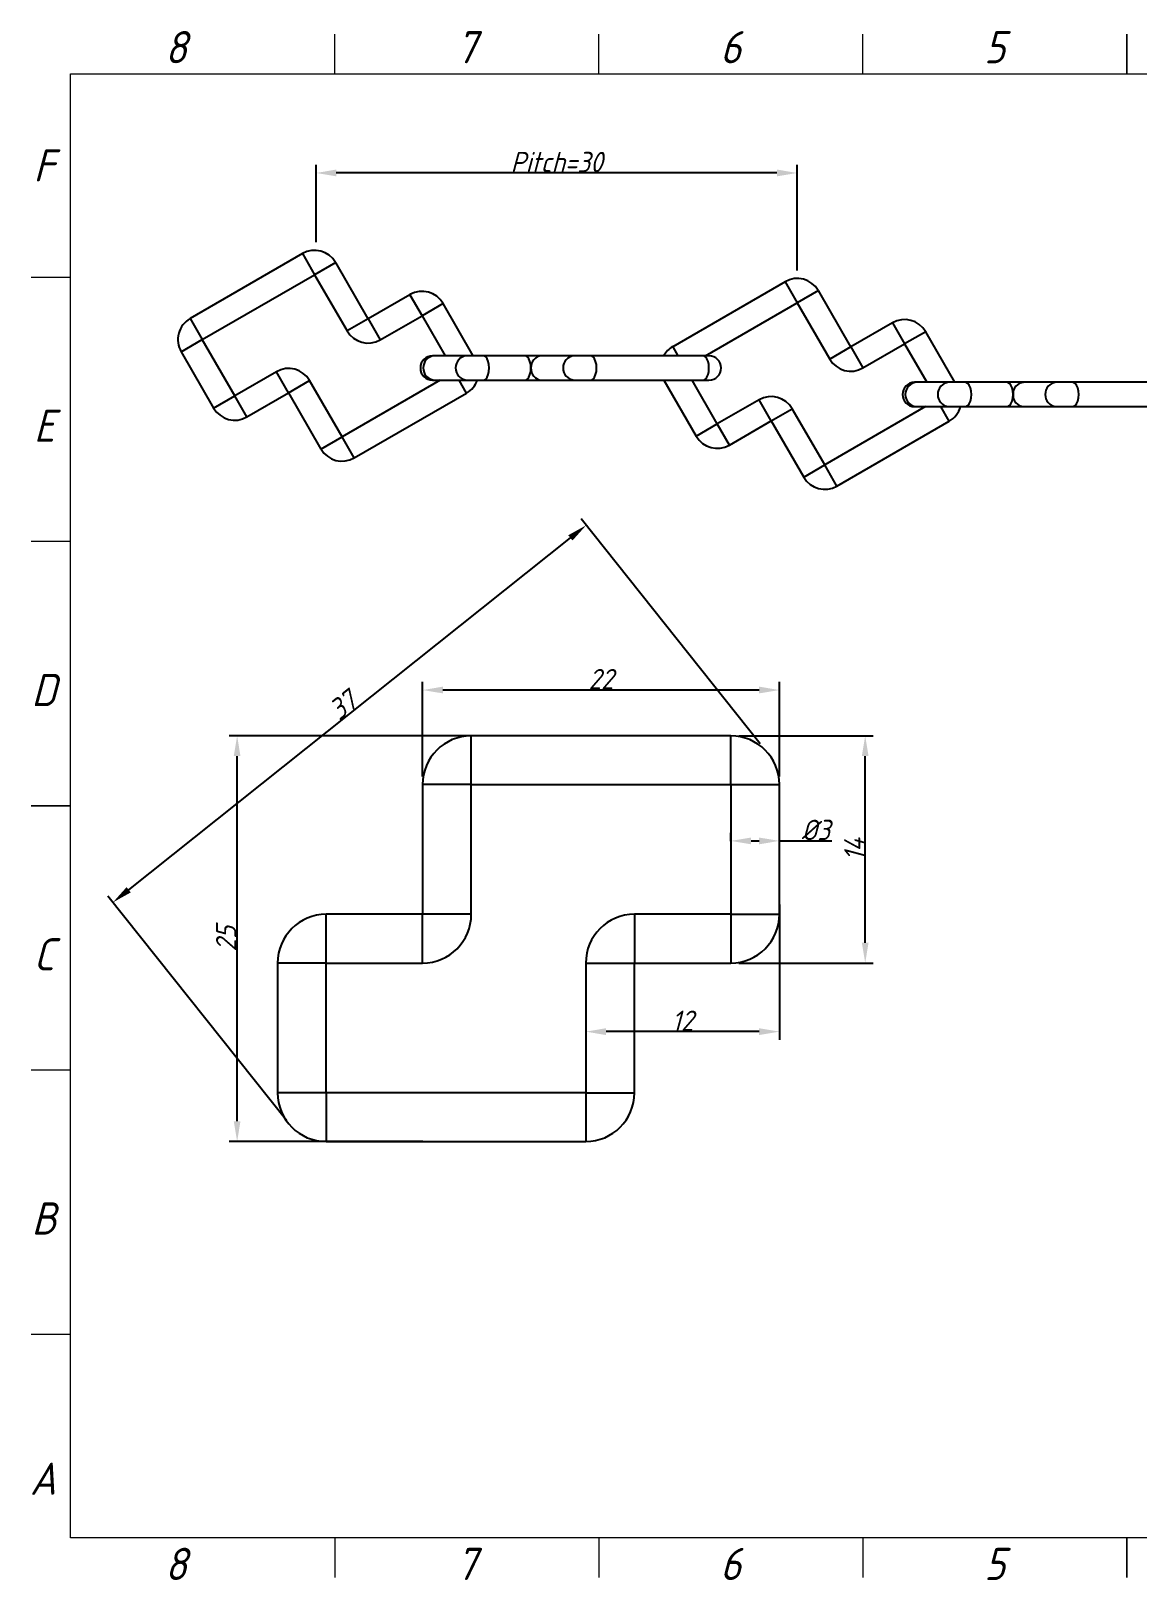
# Model space of a CAD drawing. Header units: millimetres. Extents: x 1442 to 1712, y 284 to 475.
# Drawn here: x 1441.7 to 1578, y 284 to 474.9 of the extents above; entities that cross this region are included whole.
import ezdxf

# ---------------------------------------------------------------- set-up
doc = ezdxf.new("R2010")
doc.units = ezdxf.units.MM
doc.header["$PDSIZE"] = -1
doc.styles.add('Geniso', font='geniso.shx', dxfattribs={"oblique": 15})
doc.dimstyles.new('Scale 2b1', dxfattribs={"dimtxt": 2.5, "dimasz": 2.5, "dimexe": 1, "dimexo": 1, "dimgap": 0.1, "dimtad": 1, "dimdec": 0, "dimlfac": 0.5, "dimzin": 0, "dimtxsty": 'Geniso', "dimcen": 2.5, "dimclrd": 1, "dimclre": 1, "dimclrt": 256, "dimadec": 0, "dimazin": 0, "dimtfac": 1, "dimtdec": 0, "dimtmove": 0, "dimatfit": 3, "dimfxl": 1, "dimtzin": 0, "dimlwd": -1, "dimlwe": -1, "dimarcsym": 0})

# ---------------------------------------------------------------- blocks, each defined once
blk = doc.blocks.new('*D10')
at = {"color": 1, "transparency": 16777216}
for p, q in [((1489.95, 383.01), (1489.95, 394.65)), ((1531.45, 393.65), (1492.45, 393.65)), ((1533.95, 383.01), (1533.95, 394.65))]:
    blk.add_line(p, q, dxfattribs=at)
for points in [[(1492.45, 394.07), (1492.45, 393.24), (1489.95, 393.65)], [(1531.45, 394.07), (1531.45, 393.24), (1533.95, 393.65)]]:
    blk.add_solid(points, dxfattribs=at)
at = {"layer": 'Defpoints', "color": 0, "transparency": 16777216}
for p in [(1489.95, 393.65), (1489.95, 382.01), (1533.95, 382.01)]:
    blk.add_point(p, dxfattribs=at)
at = {"transparency": 16777216, "insert": (1511.95, 395), "char_height": 2.5, "attachment_point": 5, "style": 'Geniso'}
blk.add_mtext('22', dxfattribs=at)
blk = doc.blocks.new('*D11')
at = {"color": 1, "transparency": 16777216}
for p, q in [((1527.95, 375.01), (1527.95, 376.06)), ((1530.45, 375.06), (1531.45, 375.06)), ((1533.95, 375.01), (1533.95, 376.06)), ((1533.95, 375.06), (1540.4, 375.06))]:
    blk.add_line(p, q, dxfattribs=at)
for points in [[(1530.45, 375.47), (1530.45, 374.64), (1527.95, 375.06)], [(1531.45, 375.47), (1531.45, 374.64), (1533.95, 375.06)]]:
    blk.add_solid(points, dxfattribs=at)
at = {"layer": 'Defpoints', "color": 0, "transparency": 16777216}
for p in [(1533.95, 375.06), (1527.95, 374.01), (1533.95, 374.01)]:
    blk.add_point(p, dxfattribs=at)
at = {"transparency": 16777216, "insert": (1538.43, 376.41), "char_height": 2.5, "attachment_point": 5, "style": 'Geniso'}
blk.add_mtext('%%C3', dxfattribs=at)
blk = doc.blocks.new('*D12')
at = {"color": 1, "transparency": 16777216}
for p, q in [((1528.95, 388.01), (1545.53, 388.01)), ((1544.53, 362.51), (1544.53, 385.51)), ((1528.95, 360.01), (1545.53, 360.01))]:
    blk.add_line(p, q, dxfattribs=at)
for points in [[(1544.11, 385.51), (1544.94, 385.51), (1544.53, 388.01)], [(1544.11, 362.51), (1544.94, 362.51), (1544.53, 360.01)]]:
    blk.add_solid(points, dxfattribs=at)
at = {"layer": 'Defpoints', "color": 0, "transparency": 16777216}
for p in [(1527.95, 388.01), (1544.53, 388.01), (1527.95, 360.01)]:
    blk.add_point(p, dxfattribs=at)
at = {"transparency": 16777216, "insert": (1543.18, 374.01), "char_height": 2.5, "attachment_point": 5, "rotation": 90, "style": 'Geniso'}
blk.add_mtext('14', dxfattribs=at)
blk = doc.blocks.new('*D13')
at = {"color": 1, "transparency": 16777216}
for p, q in [((1531.57, 387.03), (1509.5, 414.74)), ((1453.71, 369.03), (1508.17, 412.4)), ((1473.2, 340.55), (1451.13, 368.26))]:
    blk.add_line(p, q, dxfattribs=at)
for points in [[(1507.91, 412.73), (1508.43, 412.08), (1510.12, 413.96)], [(1453.45, 369.36), (1453.97, 368.71), (1451.76, 367.48)]]:
    blk.add_solid(points, dxfattribs=at)
at = {"layer": 'Defpoints', "color": 0, "transparency": 16777216}
for p in [(1510.12, 413.96), (1532.19, 386.25), (1473.83, 339.76)]:
    blk.add_point(p, dxfattribs=at)
at = {"transparency": 16777216, "insert": (1480.1, 391.77), "char_height": 2.5, "attachment_point": 5, "rotation": 38.535, "style": 'Geniso'}
blk.add_mtext('37', dxfattribs=at)
blk = doc.blocks.new('*D14')
at = {"color": 1, "transparency": 16777216}
for p, q in [((1499.97, 388.01), (1466.08, 388.01)), ((1467.08, 340.51), (1467.08, 385.51)), ((1489.98, 338.01), (1466.08, 338.01))]:
    blk.add_line(p, q, dxfattribs=at)
for points in [[(1466.66, 385.51), (1467.49, 385.51), (1467.08, 388.01)], [(1466.66, 340.51), (1467.49, 340.51), (1467.08, 338.01)]]:
    blk.add_solid(points, dxfattribs=at)
at = {"layer": 'Defpoints', "color": 0, "transparency": 16777216}
for p in [(1467.08, 388.01), (1500.97, 388.01), (1490.98, 338.01)]:
    blk.add_point(p, dxfattribs=at)
at = {"transparency": 16777216, "insert": (1465.73, 363.01), "char_height": 2.5, "attachment_point": 5, "rotation": 90, "style": 'Geniso'}
blk.add_mtext('25', dxfattribs=at)
blk = doc.blocks.new('*D15')
at = {"color": 1, "transparency": 16777216}
for p, q in [((1533.95, 367.22), (1533.95, 350.55)), ((1510.07, 355.82), (1510.07, 350.55)), ((1531.45, 351.55), (1512.57, 351.55))]:
    blk.add_line(p, q, dxfattribs=at)
for points in [[(1512.57, 351.97), (1512.57, 351.13), (1510.07, 351.55)], [(1531.45, 351.97), (1531.45, 351.13), (1533.95, 351.55)]]:
    blk.add_solid(points, dxfattribs=at)
at = {"layer": 'Defpoints', "color": 0, "transparency": 16777216}
for p in [(1533.95, 368.22), (1510.07, 356.82), (1510.07, 351.55)]:
    blk.add_point(p, dxfattribs=at)
at = {"transparency": 16777216, "insert": (1522.01, 352.9), "char_height": 2.5, "attachment_point": 5, "style": 'Geniso'}
blk.add_mtext('12', dxfattribs=at)
blk = doc.blocks.new('*D16')
at = {"color": 1, "transparency": 16777216}
for p, q in [((1476.81, 448.84), (1476.81, 458.38)), ((1536.15, 445.38), (1536.15, 458.38)), ((1533.65, 457.38), (1479.31, 457.38))]:
    blk.add_line(p, q, dxfattribs=at)
for points in [[(1479.31, 457.8), (1479.31, 456.97), (1476.81, 457.38)], [(1533.65, 457.8), (1533.65, 456.97), (1536.15, 457.38)]]:
    blk.add_solid(points, dxfattribs=at)
at = {"layer": 'Defpoints', "color": 0, "transparency": 16777216}
for p in [(1476.81, 457.38), (1476.81, 447.84), (1536.15, 444.38)]:
    blk.add_point(p, dxfattribs=at)
at = {"transparency": 16777216, "insert": (1506.48, 458.73), "char_height": 2.5, "attachment_point": 5, "style": 'Geniso'}
blk.add_mtext('Pitch=30', dxfattribs=at)

msp = doc.modelspace()

# ---------------------------------------------------------------- linework, layer by layer
at = {"lineweight": 18}
for p, q in [((1479.11, 469.58), (1479.11, 474.47)), ((1511.67, 469.58), (1511.67, 474.47)), ((1544.24, 469.58), (1544.24, 474.47)), ((1576.81, 474.47), (1576.81, 469.58)), ((1576.81, 469.58), (1576.81, 474.47)), ((1446.54, 289.16), (1446.54, 469.58)), ((1446.54, 469.58), (1707.08, 469.58)), ((1446.54, 444.51), (1441.66, 444.51)), ((1446.54, 411.94), (1441.66, 411.94)), ((1441.66, 379.37), (1446.54, 379.37)), ((1446.54, 379.37), (1441.66, 379.37)), ((1446.54, 346.81), (1441.66, 346.81)), ((1446.54, 314.24), (1441.66, 314.24)), ((1707.08, 289.16), (1446.54, 289.16)), ((1479.11, 289.16), (1479.11, 284.28)), ((1511.67, 289.16), (1511.67, 284.28)), ((1544.24, 289.16), (1544.24, 284.28)), ((1576.81, 284.28), (1576.81, 289.16)), ((1576.81, 289.16), (1576.81, 284.28))]:
    msp.add_line(p, q, dxfattribs=at)
at = {"color": 7, "linetype": 'Continuous', "lineweight": 25}
for p, q in [((1475.13, 447.44), (1461.28, 439.44)), ((1462.78, 436.84), (1476.63, 444.84)), ((1476.63, 444.84), (1480.63, 437.91)), ((1483.23, 439.41), (1479.23, 446.34)), ((1534.65, 443.97), (1520.79, 435.97)), ((1488.38, 442.38), (1483.23, 439.41)), ((1496.19, 434.85), (1492.47, 441.29)), ((1524.84, 434.85), (1536.15, 441.38)), ((1536.15, 441.38), (1540.15, 434.45)), ((1542.75, 435.95), (1538.75, 442.88)), ((1484.73, 436.82), (1489.88, 439.79)), ((1489.88, 439.79), (1492.73, 434.85)), ((1547.89, 438.92), (1542.75, 435.95)), ((1555.6, 431.58), (1551.99, 437.82)), ((1460.18, 435.34), (1464.18, 428.41)), ((1466.78, 429.91), (1462.78, 436.84)), ((1544.25, 433.35), (1549.39, 436.32)), ((1549.39, 436.32), (1552.13, 431.58)), ((1491.37, 434.85), (1491.17, 434.85)), ((1495.37, 434.85), (1491.37, 434.85)), ((1497.42, 434.85), (1495.37, 434.85)), ((1502.56, 434.85), (1497.42, 434.85)), ((1504.61, 434.85), (1502.56, 434.85)), ((1508.61, 434.85), (1504.61, 434.85)), ((1510.66, 434.85), (1508.61, 434.85)), ((1524.51, 434.85), (1510.66, 434.85)), ((1525.26, 434.85), (1524.51, 434.85)), ((1471.92, 432.88), (1466.78, 429.91)), ((1480.02, 424.86), (1476.02, 431.79)), ((1492.13, 431.85), (1480.02, 424.86)), ((1491.17, 431.85), (1491.37, 431.85)), ((1491.37, 431.85), (1495.37, 431.85)), ((1495.37, 431.85), (1497.42, 431.85)), ((1497.42, 431.85), (1502.56, 431.85)), ((1502.56, 431.85), (1504.61, 431.85)), ((1504.61, 431.85), (1508.61, 431.85)), ((1508.61, 431.85), (1510.66, 431.85)), ((1510.66, 431.85), (1524.51, 431.85)), ((1519.71, 431.85), (1523.7, 424.95)), ((1526.29, 426.45), (1523.18, 431.85)), ((1524.51, 431.85), (1525.26, 431.85)), ((1550.82, 431.58), (1550.62, 431.58)), ((1554.82, 431.58), (1550.82, 431.58)), ((1556.87, 431.58), (1554.82, 431.58)), ((1562.01, 431.58), (1556.87, 431.58)), ((1564.06, 431.58), (1562.01, 431.58)), ((1568.06, 431.58), (1564.06, 431.58)), ((1570.11, 431.58), (1568.06, 431.58)), ((1583.96, 431.58), (1570.11, 431.58)), ((1468.28, 427.32), (1473.42, 430.29)), ((1473.42, 430.29), (1477.42, 423.36)), ((1481.52, 422.26), (1495.38, 430.26)), ((1531.44, 429.42), (1526.29, 426.45)), ((1539.54, 421.39), (1535.54, 428.32)), ((1551.98, 428.58), (1539.54, 421.39)), ((1550.62, 428.58), (1550.82, 428.58)), ((1550.82, 428.58), (1554.82, 428.58)), ((1554.82, 428.58), (1556.87, 428.58)), ((1556.87, 428.58), (1562.01, 428.58)), ((1562.01, 428.58), (1564.06, 428.58)), ((1564.06, 428.58), (1568.06, 428.58)), ((1568.06, 428.58), (1570.11, 428.58)), ((1570.11, 428.58), (1583.96, 428.58)), ((1527.79, 423.85), (1532.94, 426.82)), ((1532.94, 426.82), (1536.94, 419.89)), ((1541.04, 418.79), (1554.89, 426.79)), ((1527.95, 388.01), (1495.95, 388.01)), ((1489.95, 382.01), (1489.95, 366.01)), ((1495.95, 366.01), (1495.95, 382.01)), ((1495.95, 382.01), (1527.95, 382.01)), ((1527.95, 382.01), (1527.95, 366.01)), ((1533.95, 366.01), (1533.95, 382.01)), ((1489.95, 366.01), (1478.07, 366.01)), ((1527.95, 366.01), (1516.07, 366.01)), ((1472.07, 360.01), (1472.07, 344.01)), ((1478.07, 360.01), (1489.95, 360.01)), ((1478.07, 344.01), (1478.07, 360.01)), ((1510.07, 360.01), (1510.07, 344.01)), ((1516.07, 344.01), (1516.07, 360.01)), ((1516.07, 360.01), (1527.95, 360.01)), ((1510.07, 344.01), (1478.07, 344.01)), ((1478.07, 338.01), (1510.07, 338.01))]:
    msp.add_line(p, q, dxfattribs=at)
at = {"color": 8, "linetype": 'Continuous', "lineweight": 25}
for p, q in [((1475.13, 447.44), (1476.63, 444.84)), ((1479.23, 446.34), (1476.63, 444.84)), ((1534.65, 443.97), (1536.15, 441.38)), ((1488.38, 442.38), (1489.88, 439.79)), ((1492.47, 441.29), (1489.88, 439.79)), ((1538.75, 442.88), (1536.15, 441.38)), ((1461.28, 439.44), (1462.78, 436.84)), ((1483.23, 439.41), (1480.63, 437.91)), ((1483.23, 439.41), (1484.73, 436.82)), ((1547.89, 438.92), (1549.39, 436.32)), ((1551.99, 437.82), (1549.39, 436.32)), ((1460.18, 435.34), (1462.78, 436.84)), ((1520.79, 435.97), (1521.44, 434.85)), ((1542.75, 435.95), (1540.15, 434.45)), ((1542.75, 435.95), (1544.25, 433.35)), ((1473.42, 430.29), (1471.92, 432.88)), ((1473.42, 430.29), (1476.02, 431.79)), ((1495.38, 430.26), (1494.46, 431.85)), ((1464.18, 428.41), (1466.78, 429.91)), ((1468.28, 427.32), (1466.78, 429.91)), ((1532.94, 426.82), (1531.44, 429.42)), ((1532.94, 426.82), (1535.54, 428.32)), ((1554.89, 426.79), (1553.86, 428.58)), ((1523.7, 424.95), (1526.29, 426.45)), ((1527.79, 423.85), (1526.29, 426.45)), ((1477.42, 423.36), (1480.02, 424.86)), ((1481.52, 422.26), (1480.02, 424.86)), ((1536.94, 419.89), (1539.54, 421.39)), ((1541.04, 418.79), (1539.54, 421.39)), ((1495.95, 382.01), (1495.95, 388.01)), ((1527.95, 382.01), (1527.95, 388.01)), ((1495.95, 382.01), (1489.95, 382.01)), ((1527.95, 382.01), (1533.95, 382.01)), ((1478.07, 360.01), (1478.07, 366.01)), ((1489.95, 360.01), (1489.95, 366.01)), ((1495.95, 366.01), (1489.95, 366.01)), ((1516.07, 366.01), (1516.07, 360.01)), ((1527.95, 366.01), (1533.95, 366.01)), ((1527.95, 366.01), (1527.95, 360.01)), ((1478.07, 360.01), (1472.07, 360.01)), ((1510.07, 360.01), (1516.07, 360.01)), ((1478.07, 344.01), (1472.07, 344.01)), ((1478.07, 344.01), (1478.07, 338.01)), ((1510.07, 344.01), (1516.07, 344.01)), ((1510.07, 344.01), (1510.07, 338.01))]:
    msp.add_line(p, q, dxfattribs=at)
at = {"color": 8, "linetype": 'Continuous', "lineweight": 25, "flags": 128}
for points in [[(1497.42, 431.85), (1497.52, 431.86), (1497.73, 431.98), (1497.91, 432.21), (1498.05, 432.54), (1498.13, 432.93), (1498.17, 433.35), (1498.13, 433.77), (1498.05, 434.16), (1497.91, 434.48), (1497.73, 434.71), (1497.52, 434.83), (1497.42, 434.85)], [(1503.31, 433.35), (1503.28, 433.77), (1503.19, 434.16), (1503.05, 434.48), (1502.87, 434.71), (1502.67, 434.83), (1502.56, 434.85)], [(1510.66, 431.85), (1510.76, 431.86), (1510.97, 431.98), (1511.15, 432.21), (1511.29, 432.54), (1511.38, 432.93), (1511.41, 433.35), (1511.38, 433.77), (1511.29, 434.16), (1511.15, 434.48), (1510.97, 434.71), (1510.76, 434.83), (1510.66, 434.85)], [(1524.51, 431.85), (1524.62, 431.86), (1524.83, 431.98), (1525.01, 432.21), (1525.15, 432.54), (1525.23, 432.93), (1525.26, 433.35), (1525.23, 433.77), (1525.15, 434.16), (1525.01, 434.48), (1524.83, 434.71), (1524.62, 434.83), (1524.51, 434.85)], [(1502.56, 431.85), (1502.67, 431.86), (1502.87, 431.98), (1503.05, 432.21), (1503.19, 432.54), (1503.28, 432.93), (1503.31, 433.35)], [(1556.87, 428.58), (1556.97, 428.59), (1557.18, 428.71), (1557.36, 428.94), (1557.5, 429.27), (1557.59, 429.65), (1557.62, 430.08), (1557.59, 430.5), (1557.5, 430.89), (1557.36, 431.21), (1557.18, 431.44), (1556.97, 431.56), (1556.87, 431.58)], [(1562.76, 430.08), (1562.73, 430.5), (1562.64, 430.89), (1562.5, 431.21), (1562.32, 431.44), (1562.12, 431.56), (1562.01, 431.58)], [(1570.11, 428.58), (1570.22, 428.59), (1570.42, 428.71), (1570.6, 428.94), (1570.74, 429.27), (1570.83, 429.65), (1570.86, 430.08), (1570.83, 430.5), (1570.74, 430.89), (1570.6, 431.21), (1570.42, 431.44), (1570.22, 431.56), (1570.11, 431.58)], [(1562.01, 428.58), (1562.12, 428.59), (1562.32, 428.71), (1562.5, 428.94), (1562.64, 429.27), (1562.73, 429.65), (1562.76, 430.08)]]:
    msp.add_lwpolyline(points, dxfattribs=at)
at = {"color": 7, "linetype": 'Continuous', "lineweight": 25}
for centre, radius, start, end in [((1476.63, 444.84), 3, 30, 120), ((1536.15, 441.38), 3, 30, 120), ((1489.88, 439.79), 3, 30, 120), ((1462.78, 436.84), 3, 120, 210), ((1549.39, 436.32), 3, 30, 120), ((1483.23, 439.41), 3, 210, 300), ((1522.29, 433.38), 3, 120, 150.6162), ((1491.17, 433.35), 1.5, 90, 270), ((1525.26, 433.35), 1.5, 270, 90), ((1542.75, 435.95), 3, 210, 300), ((1473.42, 430.29), 3, 30, 120), ((1493.88, 432.86), 3, 300, 340.3304), ((1550.62, 430.08), 1.5, 90, 270), ((1532.94, 426.82), 3, 30, 120), ((1466.78, 429.91), 3, 210, 300), ((1553.39, 429.39), 3, 300, 344.2428), ((1526.29, 426.45), 3, 210, 300), ((1480.02, 424.86), 3, 210, 300), ((1539.54, 421.39), 3, 210, 300), ((1495.95, 382.01), 6, 90, 180), ((1527.95, 382.01), 6, 0, 90), ((1478.07, 360.01), 6, 90, 180), ((1489.95, 366.01), 6, 270, 0), ((1516.07, 360.01), 6, 90, 180), ((1527.95, 366.01), 6, 270, 0), ((1478.07, 344.01), 6, 180, 270), ((1510.07, 344.01), 6, 270, 0)]:
    msp.add_arc(centre, radius, start, end, dxfattribs=at)
at = {"color": 8, "linetype": 'Continuous', "lineweight": 25}
for centre, radius, start, end in [((1491.53, 433.35), 1.51, 96.3411, 263.6589), ((1495.53, 433.35), 1.51, 96.3411, 263.6589), ((1504.71, 433.45), 1.4, 94.0304, 184.1829), ((1508.78, 433.35), 1.51, 96.3411, 263.6589), ((1504.71, 433.25), 1.4, 175.8171, 265.9696), ((1550.98, 430.08), 1.51, 96.3411, 263.6589), ((1554.98, 430.08), 1.51, 96.3411, 263.6589), ((1564.16, 430.18), 1.4, 94.0304, 184.1829), ((1568.23, 430.08), 1.51, 96.3411, 263.6589), ((1564.16, 429.98), 1.4, 175.8171, 265.9696)]:
    msp.add_arc(centre, radius, start, end, dxfattribs=at)

# ---------------------------------------------------------------- texts
at = {"lineweight": 18, "char_height": 3.97, "attachment_point": 2, "style": 'Geniso'}
for s, insert in [('8', (1459.53, 474.87)), ('7', (1495.35, 474.87)), ('6', (1527.92, 474.87)), ('5', (1560.49, 474.87)), ('F', (1443.24, 460.29)), ('E', (1443.29, 428.21)), ('D', (1443.24, 395.64)), ('C', (1443.24, 363.07)), ('B', (1443.25, 330.51)), ('A', (1443.13, 298.43)), ('8', (1459.53, 287.93)), ('7', (1495.35, 287.93)), ('6', (1527.92, 287.93)), ('5', (1560.49, 287.93))]:
    msp.add_mtext(s, dxfattribs=dict(at, insert=insert))

# ---------------------------------------------------------------- dimensions: what is measured, and where the dimension line sits
dim = msp.add_linear_dim(base=(1476.81, 457.38), p1=(1536.15, 444.38), p2=(1476.81, 447.84), text='Pitch=<>', dimstyle='Scale 2b1')
dim.commit()
dim.dimension.update_dxf_attribs({"geometry": '*D16', "text_midpoint": (1506.48, 458.73)})
dim = msp.add_aligned_dim(p1=(1473.83, 339.76), p2=(1532.19, 386.25), distance=35.43, dimstyle='Scale 2b1')
dim.commit()
dim.dimension.update_dxf_attribs({"geometry": '*D13', "text_midpoint": (1480.1, 391.77)})
for base, p1, p2, picture, middle in [((1489.95, 393.65), (1533.95, 382.01), (1489.95, 382.01), '*D10', (1511.95, 395)), ((1510.07, 351.55), (1533.95, 368.22), (1510.07, 356.82), '*D15', (1522.01, 352.9))]:
    dim = msp.add_linear_dim(base=base, p1=p1, p2=p2, dimstyle='Scale 2b1')
    dim.commit()
    dim.dimension.update_dxf_attribs({"geometry": picture, "text_midpoint": middle})
for base, p1, p2, picture, middle in [((1467.08, 388.01), (1490.98, 338.01), (1500.97, 388.01), '*D14', (1465.73, 363.01)), ((1544.53, 388.01), (1527.95, 360.01), (1527.95, 388.01), '*D12', (1543.18, 374.01))]:
    dim = msp.add_linear_dim(base=base, p1=p1, p2=p2, angle=90, dimstyle='Scale 2b1')
    dim.commit()
    dim.dimension.update_dxf_attribs({"geometry": picture, "text_midpoint": middle})
dim = msp.add_linear_dim(base=(1533.95, 375.06), p1=(1527.95, 374.01), p2=(1533.95, 374.01), text='%%C<>', dimstyle='Scale 2b1')
dim.commit()
dim.dimension.update_dxf_attribs({"geometry": '*D11', "text_midpoint": (1538.43, 375.06), "dimtype": 160})

doc.saveas('drawing.dxf')
